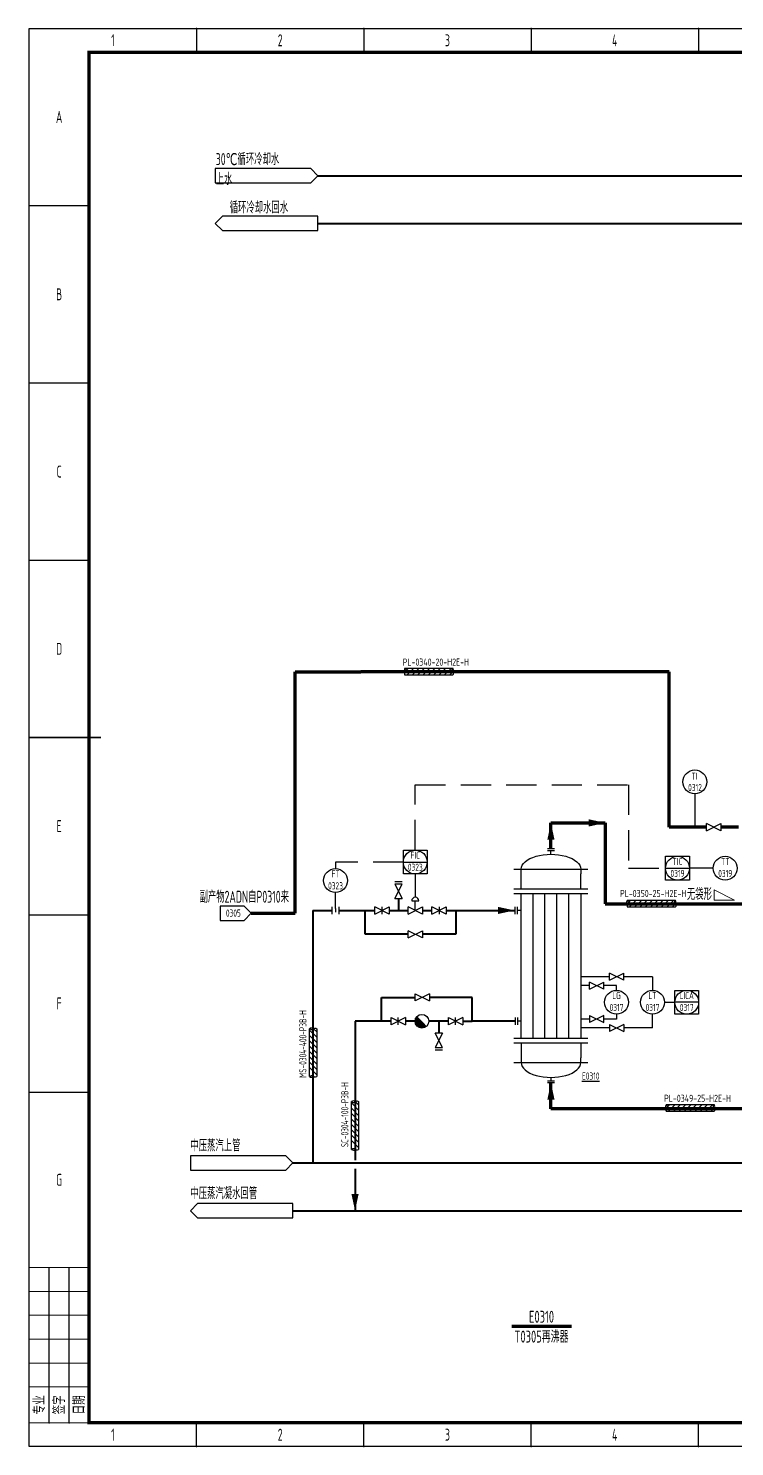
# Model space of a CAD drawing. Header units: millimetres. Extents: x 453 to 7190, y 523 to 4294.
# Drawn here: x 6348 to 6644, y 1317 to 1911 of the extents above; entities that cross this region are included whole.
import ezdxf

# ---------------------------------------------------------------- set-up
doc = ezdxf.new("R2010")
doc.units = ezdxf.units.MM
doc.linetypes.add('DASHED', pattern=[19.05, 12.7, -6.35])
for name, color, linetype, lineweight in [('01-主物流线-粗实线', 134, 'Continuous', 80), ('03-设备外轮廓线-细实线', 7, 'Continuous', 25), ('04-设备内部件-细实线', 170, 'Continuous', 25), ('05-公用工程-冷却水与回水', 55, 'Continuous', 40), ('05-图框与标题栏', 7, 'Continuous', 25), ('06-公用工程-中、低压蒸汽与凝水回管', 14, 'Continuous', 40), ('09-文本', 7, 'Continuous', 25), ('10-流股接续标志', 7, 'Continuous', 25), ('11-文本', 7, 'Continuous', 25), ('11-管道组合号', 50, 'Continuous', 15), ('11-管道组合号 @ 1', 50, 'Continuous', 15), ('12-仪表', 190, 'Continuous', 25), ('12-信号线', 226, 'DASHED', 25), ('12-设备位号线', 7, 'Continuous', 80), ('14-箭头', 7, 'Continuous', 25), ('15-仪表', 190, 'Continuous', 25), ('16-阀门与管件', 102, 'Continuous', 25)]:
    doc.layers.add(name, color=color, linetype=linetype, lineweight=lineweight)
doc.layers.add('TITLE', color=7, linetype='Continuous')
doc.styles.add('3-gbcbig', font='gbenor.shx', dxfattribs={"width": 0.7, "height": 3, "bigfont": 'gbcbig.shx'})
doc.styles.add('5-gbcbig', font='gbenor.shx', dxfattribs={"width": 0.7, "height": 5, "bigfont": 'gbcbig.shx'})
doc.styles.add('PRAY-6-GBCBIG', font='gbenor.shx', dxfattribs={"width": 0.7, "bigfont": 'gbcbig.shx'})
doc.styles.add('头号烷家', font='gbenor.shx', dxfattribs={"width": 0.75, "height": 3, "bigfont": 'gbcbig.shx'})
doc.styles.add('工程字', font='gbenor.shx', dxfattribs={"bigfont": 'gbcbig.shx'})

# ---------------------------------------------------------------- blocks, each defined once
blk = doc.blocks.new('管道组合号')
at = {"layer": '11-管道组合号', "style": '头号烷家', "width": 0.75}
blk.add_attdef('管道组合号', (-4.3, 3.13), '', height=3, dxfattribs=at)

msp = doc.modelspace()

# ---------------------------------------------------------------- hatches: boundary and pattern name
at = {"layer": '16-阀门与管件'}
msp.add_hatch(color=3, dxfattribs=at).paths.add_polyline_path([(6515.19, 1493.29, -0.197694), (6513.16, 1492.45, -0.669876), (6511.14, 1497.38)])

# ---------------------------------------------------------------- linework, layer by layer
for p, q in [((6438.65, 1543.56), (6428.65, 1543.56)), ((6428.65, 1543.56), (6428.65, 1537.56)), ((6441.65, 1540.56), (6438.65, 1543.56)), ((6438.65, 1537.56), (6441.65, 1540.56)), ((6552.23, 1540.19), (6552.23, 1543.19)), ((6553.23, 1540.19), (6553.23, 1543.19)), ((6554.73, 1541.69), (6553.23, 1541.69)), ((6428.65, 1537.56), (6438.65, 1537.56)), ((6466.09, 1472.2), (6466.09, 1492.2)), ((6469.09, 1488.64), (6466.09, 1491.64)), ((6469.09, 1490.88), (6467.8, 1492.16)), ((6469.09, 1492.2), (6469.09, 1472.2)), ((6552.23, 1496.83), (6552.23, 1493.83)), ((6553.23, 1496.83), (6553.23, 1493.83)), ((6554.73, 1495.33), (6553.23, 1495.33)), ((6469.09, 1486.39), (6466.09, 1489.39)), ((6469.09, 1484.15), (6466.09, 1487.15)), ((6469.09, 1481.9), (6466.09, 1484.9)), ((6469.09, 1479.66), (6466.09, 1482.66)), ((6469.09, 1477.41), (6466.09, 1480.41)), ((6469.09, 1475.17), (6466.09, 1478.17)), ((6469.09, 1472.92), (6466.09, 1475.92)), ((6483.65, 1441.67), (6483.65, 1461.67)), ((6486.65, 1460.35), (6485.36, 1461.63)), ((6486.65, 1461.67), (6486.65, 1441.67)), ((6486.65, 1458.11), (6483.65, 1461.11)), ((6486.65, 1455.86), (6483.65, 1458.86)), ((6486.65, 1453.62), (6483.65, 1456.62)), ((6486.65, 1451.37), (6483.65, 1454.37)), ((6486.65, 1449.13), (6483.65, 1452.13)), ((6486.65, 1446.88), (6483.65, 1449.88)), ((6486.65, 1444.64), (6483.65, 1447.64)), ((6486.65, 1442.39), (6483.65, 1445.39))]:
    msp.add_line(p, q)
for centre, radius, start, end in [((6466.92, 1491.1), 1.37, 49.99289, 127.26243), ((6467.06, 1473.34), 1.5, 229.56309, 305.9037), ((6484.48, 1460.58), 1.37, 49.99289, 127.26243), ((6484.62, 1442.81), 1.5, 229.56309, 305.9037)]:
    msp.add_arc(centre, radius, start, end)
for points in [[(6466.09, 1492.2), (6466.57, 1491.85), (6467.48, 1491.68), (6468.2, 1492.66), (6468.91, 1492.37), (6469.09, 1492.2)], [(6483.65, 1461.67), (6484.13, 1461.32), (6485.04, 1461.15), (6485.76, 1462.13), (6486.47, 1461.84), (6486.65, 1461.67)]]:
    msp.add_open_spline(points, degree=3, knots=[0, 0, 0, 0, 1.367527, 2.619727, 3.553416, 3.553416, 3.553416, 3.553416])
for points in [[(6466.09, 1472.2), (6467.24, 1472.56), (6468.18, 1472.02), (6469.09, 1472.2)], [(6483.65, 1441.67), (6484.8, 1442.03), (6485.74, 1441.49), (6486.65, 1441.67)]]:
    msp.add_spline(points, degree=3)
at = {"layer": '01-主物流线-粗实线'}
for p, q in [((6460.02, 1540.56), (6460.02, 1641.63)), ((6460.02, 1641.63), (6487.56, 1641.63)), ((6593.33, 1641.63), (6487.56, 1641.63)), ((6616.71, 1641.63), (6593.33, 1641.63)), ((6616.71, 1576.57), (6616.71, 1641.63)), ((6567.23, 1567.5), (6567.23, 1578.39)), ((6567.23, 1578.39), (6589.98, 1578.39)), ((6589.98, 1578.39), (6589.98, 1544.54)), ((6632.45, 1576.57), (6616.71, 1576.57)), ((6645.76, 1576.57), (6638.45, 1576.57)), ((6589.98, 1544.54), (6596.64, 1544.54)), ((6596.64, 1544.54), (6652.76, 1544.54)), ((6441.65, 1540.56), (6460.02, 1540.56)), ((6567.23, 1458.63), (6567.23, 1469.53)), ((6662.08, 1458.63), (6567.23, 1458.63))]:
    msp.add_line(p, q, dxfattribs=at)
at = {"layer": '03-设备外轮廓线-细实线'}
for p, q in [((6568.73, 1567.5), (6565.73, 1567.5)), ((6568.73, 1566.75), (6565.73, 1566.75)), ((6567.23, 1565.25), (6567.23, 1566.75)), ((6551.73, 1559), (6582.73, 1559)), ((6554.73, 1557), (6554.73, 1559)), ((6554.73, 1550.77), (6554.73, 1557)), ((6579.73, 1559), (6579.73, 1557)), ((6579.73, 1550.77), (6579.73, 1557)), ((6551.73, 1550.77), (6582.73, 1550.77)), ((6551.73, 1548.82), (6582.73, 1548.82)), ((6554.73, 1488.21), (6554.73, 1548.82)), ((6579.73, 1548.82), (6579.73, 1488.21)), ((6551.73, 1488.21), (6582.73, 1488.21)), ((6551.73, 1486.25), (6582.73, 1486.25)), ((6554.73, 1486.25), (6554.73, 1480.03)), ((6579.73, 1486.25), (6579.73, 1480.03)), ((6554.73, 1480.03), (6554.73, 1478.03)), ((6579.73, 1478.03), (6579.73, 1480.03)), ((6551.73, 1478.03), (6582.73, 1478.03)), ((6568.73, 1470.28), (6565.73, 1470.28)), ((6568.73, 1469.53), (6565.73, 1469.53)), ((6567.23, 1471.78), (6567.23, 1470.28))]:
    msp.add_line(p, q, dxfattribs=at)
at = {"layer": '03-设备外轮廓线-细实线', "extrusion": (0, 0, -1)}
msp.add_ellipse((6567.23, 1559), major_axis=(-12.5, 0), ratio=0.5, start_param=0, end_param=3.141593, dxfattribs=at)
at = {"layer": '03-设备外轮廓线-细实线'}
msp.add_ellipse((6567.23, 1478.03), major_axis=(-12.5, 0), ratio=0.5, start_param=0, end_param=3.141593, dxfattribs=at)
at = {"layer": '04-设备内部件-细实线'}
for p, q in [((6559.73, 1488.21), (6559.73, 1548.82)), ((6564.73, 1488.21), (6564.73, 1548.82)), ((6569.73, 1488.21), (6569.73, 1548.82)), ((6574.73, 1488.21), (6574.73, 1548.82))]:
    msp.add_line(p, q, dxfattribs=at)
at = {"layer": '05-公用工程-冷却水与回水', "lineweight": 40}
for p, q in [((6469.6, 1849.46), (7078.2, 1849.46)), ((6469.6, 1829.46), (7078.2, 1829.46))]:
    msp.add_line(p, q, dxfattribs=at)
at = {"layer": '05-图框与标题栏'}
for p, q in [((6418.75, 1911.16), (6418.75, 1901.16)), ((6488.83, 1911.16), (6488.83, 1901.16)), ((6558.92, 1911.16), (6558.92, 1901.16)), ((6629, 1911.16), (6629, 1901.16)), ((6348.67, 1836.91), (6373.67, 1836.91)), ((6348.67, 1762.66), (6373.67, 1762.66)), ((6348.67, 1688.41), (6373.67, 1688.41)), ((6348.67, 1539.91), (6373.67, 1539.91)), ((6348.67, 1465.66), (6373.67, 1465.66)), ((6357, 1327.16), (6357, 1392.16)), ((6365.33, 1327.16), (6365.33, 1392.16)), ((6418.75, 1317.16), (6418.75, 1327.16)), ((6488.83, 1317.16), (6488.83, 1327.16)), ((6558.92, 1317.16), (6558.92, 1327.16)), ((6629, 1317.16), (6629, 1327.16))]:
    msp.add_line(p, q, dxfattribs=at)
at = {"layer": '05-图框与标题栏', "const_width": 1.4}
msp.add_lwpolyline([(6373.67, 1901.16), (6373.67, 1327.16), (7179.67, 1327.16), (7179.67, 1901.16)], close=True, dxfattribs=at)
at = {"layer": '05-图框与标题栏'}
for points, const_width in [([(6348.67, 1614.16), (6378.67, 1614.16)], 0.8), ([(6373.67, 1392.16), (6348.67, 1392.16)], 0.4), ([(6373.67, 1382.16), (6348.67, 1382.16)], 0.4), ([(6373.67, 1372.16), (6348.67, 1372.16)], 0.4), ([(6373.67, 1362.16), (6348.67, 1362.16)], 0.4), ([(6373.67, 1352.16), (6348.67, 1352.16)], 0.4), ([(6373.67, 1342.16), (6348.67, 1342.16)], 0.4), ([(6373.67, 1327.16), (6348.67, 1327.16)], 0.4)]:
    msp.add_lwpolyline(points, dxfattribs=dict(at, const_width=const_width))
for p in [(6418.75, 1911.16), (6418.75, 1911.16), (6418.75, 1911.16), (6488.83, 1911.16), (6488.83, 1911.16), (6488.83, 1911.16), (6558.92, 1911.16), (6558.92, 1911.16), (6558.92, 1911.16), (6629, 1911.16), (6629, 1911.16), (6629, 1911.16), (6357, 1327.16), (6365.33, 1327.16), (6418.75, 1317.16), (6488.83, 1317.16), (6558.92, 1317.16), (6629, 1317.16)]:
    msp.add_point(p, dxfattribs=at)
at = {"layer": '06-公用工程-中、低压蒸汽与凝水回管'}
for p, q in [((6503.39, 1546.73), (6503.39, 1541.73)), ((6467.5, 1541.73), (6467.5, 1435.97)), ((6467.5, 1541.73), (6475.48, 1541.73)), ((6478.48, 1541.73), (6493.39, 1541.73)), ((6489.39, 1531.73), (6489.39, 1541.73)), ((6499.39, 1541.73), (6507.39, 1541.73)), ((6513.39, 1541.73), (6517.39, 1541.73)), ((6523.39, 1541.73), (6527.39, 1541.73)), ((6527.39, 1541.73), (6552.23, 1541.73)), ((6527.39, 1541.73), (6527.39, 1531.73)), ((6507.39, 1531.73), (6489.39, 1531.73)), ((6527.39, 1531.73), (6513.39, 1531.73)), ((6496.28, 1495.33), (6496.28, 1505.33)), ((6496.28, 1505.33), (6510.28, 1505.33)), ((6534.28, 1505.33), (6516.28, 1505.33)), ((6534.28, 1495.33), (6534.28, 1505.33)), ((6485.15, 1495.33), (6485.15, 1437.12)), ((6496.28, 1495.33), (6485.15, 1495.33)), ((6500.28, 1495.33), (6496.28, 1495.33)), ((6510.28, 1495.33), (6506.28, 1495.33)), ((6524.28, 1495.33), (6516.04, 1495.33)), ((6520.28, 1495.33), (6520.28, 1490.33)), ((6530.28, 1495.33), (6534.28, 1495.33)), ((6552.23, 1495.33), (6534.28, 1495.33)), ((6459.14, 1435.97), (7078.2, 1435.97)), ((6485.15, 1433.47), (6485.15, 1415.97)), ((6459.14, 1415.97), (7078.2, 1415.97))]:
    msp.add_line(p, q, dxfattribs=at)
at = {"layer": '10-流股接续标志'}
for p, q in [((6466.6, 1852.46), (6426.6, 1852.46)), ((6426.6, 1852.46), (6426.6, 1846.46)), ((6469.6, 1849.46), (6466.6, 1852.46)), ((6466.6, 1846.46), (6469.6, 1849.46)), ((6426.6, 1846.46), (6466.6, 1846.46)), ((6429.6, 1832.46), (6426.6, 1829.46)), ((6469.6, 1832.46), (6429.6, 1832.46)), ((6469.6, 1826.46), (6469.6, 1832.46)), ((6426.6, 1829.46), (6429.6, 1826.46)), ((6429.6, 1826.46), (6469.6, 1826.46)), ((6456.14, 1438.97), (6416.14, 1438.97)), ((6416.14, 1438.97), (6416.14, 1432.97)), ((6459.14, 1435.97), (6456.14, 1438.97)), ((6416.14, 1432.97), (6456.14, 1432.97)), ((6456.14, 1432.97), (6459.14, 1435.97)), ((6419.14, 1418.97), (6416.14, 1415.97)), ((6416.14, 1415.97), (6419.14, 1412.97)), ((6459.14, 1418.97), (6419.14, 1418.97)), ((6459.14, 1412.97), (6459.14, 1418.97)), ((6419.14, 1412.97), (6459.14, 1412.97))]:
    msp.add_line(p, q, dxfattribs=at)
at = {"layer": '11-文本'}
for p, q in [((6506.07, 1643.2), (6526.07, 1643.2)), ((6526.07, 1640.2), (6506.07, 1640.2)), ((6506.45, 1642.1), (6507.55, 1643.2)), ((6506.79, 1640.2), (6509.79, 1643.2)), ((6509.04, 1640.2), (6512.04, 1643.2)), ((6511.28, 1640.2), (6514.28, 1643.2)), ((6513.53, 1640.2), (6516.53, 1643.2)), ((6515.77, 1640.2), (6518.77, 1643.2)), ((6518.02, 1640.2), (6521.02, 1643.2)), ((6520.26, 1640.2), (6523.26, 1643.2)), ((6522.51, 1640.2), (6525.51, 1643.2)), ((6524.75, 1640.2), (6526.03, 1641.48)), ((6599.29, 1546.08), (6619.29, 1546.08)), ((6599.67, 1544.98), (6600.76, 1546.08)), ((6600.01, 1543.08), (6603.01, 1546.08)), ((6602.25, 1543.08), (6605.25, 1546.08)), ((6604.5, 1543.08), (6607.5, 1546.08)), ((6606.74, 1543.08), (6609.74, 1546.08)), ((6608.99, 1543.08), (6611.99, 1546.08)), ((6611.24, 1543.08), (6614.24, 1546.08)), ((6613.48, 1543.08), (6616.48, 1546.08)), ((6615.73, 1543.08), (6618.73, 1546.08)), ((6619.29, 1543.08), (6599.29, 1543.08)), ((6617.97, 1543.08), (6619.25, 1544.36)), ((6615.59, 1460.48), (6635.59, 1460.48)), ((6635.59, 1457.48), (6615.59, 1457.48)), ((6615.97, 1459.39), (6617.07, 1460.48)), ((6616.31, 1457.48), (6619.31, 1460.48)), ((6618.56, 1457.48), (6621.56, 1460.48)), ((6620.8, 1457.48), (6623.8, 1460.48)), ((6623.05, 1457.48), (6626.05, 1460.48)), ((6625.29, 1457.48), (6628.29, 1460.48)), ((6627.54, 1457.48), (6630.54, 1460.48)), ((6629.78, 1457.48), (6632.78, 1460.48)), ((6632.03, 1457.48), (6635.03, 1460.48)), ((6634.27, 1457.48), (6635.55, 1458.77))]:
    msp.add_line(p, q, dxfattribs=at)
for centre, radius, start, end in [((6507.21, 1642.22), 1.5, 139.56309, 215.9037), ((6524.98, 1642.36), 1.37, 319.99289, 37.26243), ((6600.43, 1545.1), 1.5, 139.56309, 215.9037), ((6618.19, 1545.24), 1.37, 319.99289, 37.26243), ((6616.73, 1459.51), 1.5, 139.56309, 215.9037), ((6634.5, 1459.65), 1.37, 319.99289, 37.26243)]:
    msp.add_arc(centre, radius, start, end, dxfattribs=at)
for points in [[(6506.07, 1643.2), (6506.43, 1642.04), (6505.89, 1641.11), (6506.07, 1640.2)], [(6599.29, 1546.08), (6599.65, 1544.92), (6599.11, 1543.99), (6599.29, 1543.08)], [(6615.59, 1460.48), (6615.95, 1459.33), (6615.41, 1458.4), (6615.59, 1457.48)]]:
    msp.add_spline(points, degree=3, dxfattribs=at)
for points in [[(6526.07, 1643.2), (6525.72, 1642.72), (6525.55, 1641.81), (6526.53, 1641.08), (6526.24, 1640.38), (6526.07, 1640.2)], [(6619.29, 1546.08), (6618.93, 1545.6), (6618.77, 1544.69), (6619.75, 1543.96), (6619.46, 1543.26), (6619.29, 1543.08)], [(6635.59, 1460.48), (6635.24, 1460.01), (6635.07, 1459.09), (6636.05, 1458.37), (6635.77, 1457.66), (6635.59, 1457.48)]]:
    msp.add_open_spline(points, degree=3, knots=[0, 0, 0, 0, 1.367527, 2.619727, 3.553416, 3.553416, 3.553416, 3.553416], dxfattribs=at)
at = {"layer": '11-管道组合号'}
for p, q in [((6635.65, 1546.02), (6635.65, 1550.32)), ((6635.65, 1550.32), (6644.15, 1546.02)), ((6644.15, 1546.02), (6635.65, 1546.02))]:
    msp.add_line(p, q, dxfattribs=at)
at = {"layer": '12-仪表'}
msp.add_line((6510.39, 1556.99), (6510.39, 1547.23), dxfattribs=at)
at = {"layer": '12-信号线'}
for p, q in [((6510.39, 1566.99), (6510.39, 1594.4)), ((6510.39, 1594.4), (6599.76, 1594.4)), ((6599.76, 1594.4), (6599.76, 1559.39)), ((6505.39, 1561.99), (6476.98, 1561.99)), ((6476.98, 1561.99), (6476.98, 1559.23)), ((6599.76, 1559.39), (6615.26, 1559.39))]:
    msp.add_line(p, q, dxfattribs=at)
at = {"layer": '12-设备位号线'}
msp.add_line((6575.78, 1367.42), (6550.78, 1367.42), dxfattribs=at)
at = {"layer": '14-箭头'}
for points in [[(6567.23, 1578.34, 0, 3, 0), (6567.23, 1571.34, 3, 3, 0)], [(6590.11, 1578.39, 0, 3, 0), (6583.11, 1578.39, 3, 3, 0)], [(6551.99, 1541.73, 0, 3, 0), (6544.99, 1541.73, 3, 3, 0)], [(6567.23, 1469.53, 0, 3, 0), (6567.23, 1462.53, 3, 3, 0)], [(6485.15, 1415.97, 0, 3, 0), (6485.15, 1422.97, 3, 3, 0)]]:
    msp.add_lwpolyline(points, format="xyseb", dxfattribs=at)
at = {"layer": '15-仪表'}
for p, q in [((6627.53, 1590.55), (6627.53, 1576.57)), ((6505.39, 1561.99), (6505.39, 1566.99)), ((6505.39, 1566.99), (6515.39, 1566.99)), ((6515.39, 1566.99), (6515.39, 1556.99)), ((6615.26, 1559.39), (6615.26, 1564.39)), ((6615.26, 1564.39), (6625.26, 1564.39)), ((6625.26, 1564.39), (6625.26, 1554.39)), ((6505.39, 1556.99), (6505.39, 1561.99)), ((6505.39, 1561.99), (6515.39, 1561.99)), ((6515.39, 1556.99), (6505.39, 1556.99)), ((6615.26, 1554.39), (6615.26, 1559.39)), ((6615.26, 1559.39), (6625.26, 1559.39)), ((6635.26, 1559.39), (6625.26, 1559.39)), ((6625.26, 1554.39), (6615.26, 1554.39)), ((6476.98, 1542.48), (6476.98, 1549.23)), ((6591.76, 1513.98), (6579.73, 1513.98)), ((6583.41, 1510.25), (6579.73, 1510.25)), ((6594.71, 1510.25), (6589.41, 1510.25)), ((6594.71, 1508.25), (6594.71, 1510.25)), ((6609.78, 1513.98), (6597.76, 1513.98)), ((6609.78, 1513.98), (6609.78, 1508.25)), ((6614.78, 1503.25), (6619.12, 1503.25)), ((6619.12, 1498.25), (6619.12, 1508.25)), ((6619.12, 1508.25), (6629.12, 1508.25)), ((6629.12, 1503.25), (6619.12, 1503.25)), ((6629.12, 1508.25), (6629.12, 1498.25)), ((6594.71, 1498.25), (6594.71, 1496.25)), ((6609.78, 1492.52), (6609.78, 1498.25)), ((6629.12, 1498.25), (6619.12, 1498.25)), ((6583.41, 1496.25), (6579.73, 1496.25)), ((6591.76, 1492.52), (6579.73, 1492.52)), ((6594.71, 1496.25), (6589.41, 1496.25)), ((6609.78, 1492.52), (6597.76, 1492.52))]:
    msp.add_line(p, q, dxfattribs=at)
for centre in [(6627.53, 1595.55), (6510.39, 1561.99), (6620.26, 1559.39), (6640.26, 1559.39), (6476.98, 1554.23), (6594.71, 1503.25), (6609.78, 1503.25), (6624.12, 1503.25)]:
    msp.add_circle(centre, 5, dxfattribs=at)
at = {"layer": '16-阀门与管件'}
for p, q in [((6632.45, 1575.07), (6632.45, 1578.07)), ((6632.45, 1575.07), (6638.45, 1578.07)), ((6638.45, 1575.07), (6632.45, 1578.07)), ((6638.45, 1578.07), (6638.45, 1575.07)), ((6504.89, 1553.73), (6501.89, 1553.73)), ((6504.89, 1552.73), (6501.89, 1552.73)), ((6501.89, 1552.73), (6504.89, 1546.73)), ((6501.89, 1546.73), (6504.89, 1552.73)), ((6501.89, 1546.73), (6504.89, 1546.73)), ((6508.89, 1545.73), (6511.89, 1545.73)), ((6510.39, 1541.73), (6510.39, 1545.73)), ((6475.48, 1543.23), (6475.48, 1540.23)), ((6476.98, 1542.48), (6476.98, 1540.98)), ((6478.48, 1540.23), (6478.48, 1543.23)), ((6493.39, 1540.23), (6493.39, 1543.23)), ((6493.39, 1540.23), (6499.39, 1543.23)), ((6499.39, 1540.23), (6493.39, 1543.23)), ((6496.39, 1543.23), (6496.39, 1540.23)), ((6499.39, 1543.23), (6499.39, 1540.23)), ((6507.39, 1540.23), (6507.39, 1543.23)), ((6507.39, 1540.23), (6513.39, 1543.23)), ((6513.39, 1540.23), (6507.39, 1543.23)), ((6513.39, 1543.23), (6513.39, 1540.23)), ((6517.39, 1540.23), (6517.39, 1543.23)), ((6517.39, 1540.23), (6523.39, 1543.23)), ((6523.39, 1540.23), (6517.39, 1543.23)), ((6520.39, 1543.23), (6520.39, 1540.23)), ((6523.39, 1543.23), (6523.39, 1540.23)), ((6507.39, 1530.23), (6507.39, 1533.23)), ((6507.39, 1530.23), (6513.39, 1533.23)), ((6513.39, 1530.23), (6507.39, 1533.23)), ((6513.39, 1533.23), (6513.39, 1530.23)), ((6591.76, 1512.48), (6591.76, 1515.48)), ((6591.76, 1512.48), (6597.76, 1515.48)), ((6597.76, 1512.48), (6591.76, 1515.48)), ((6597.76, 1512.48), (6597.76, 1515.48)), ((6583.41, 1508.75), (6583.41, 1511.75)), ((6583.41, 1508.75), (6589.41, 1511.75)), ((6589.41, 1508.75), (6583.41, 1511.75)), ((6589.41, 1508.75), (6589.41, 1511.75)), ((6510.28, 1503.83), (6510.28, 1506.83)), ((6516.28, 1506.83), (6510.28, 1503.83)), ((6510.28, 1506.83), (6516.28, 1503.83)), ((6516.28, 1506.83), (6516.28, 1503.83)), ((6583.41, 1497.75), (6583.41, 1494.75)), ((6583.41, 1497.75), (6589.41, 1494.75)), ((6589.41, 1497.75), (6583.41, 1494.75)), ((6589.41, 1494.75), (6589.41, 1497.75)), ((6500.28, 1493.83), (6500.28, 1496.83)), ((6506.28, 1496.83), (6500.28, 1493.83)), ((6500.28, 1496.83), (6506.28, 1493.83)), ((6503.28, 1493.83), (6503.28, 1496.83)), ((6506.28, 1496.83), (6506.28, 1493.83)), ((6524.28, 1493.83), (6524.28, 1496.83)), ((6530.28, 1496.83), (6524.28, 1493.83)), ((6524.28, 1496.83), (6530.28, 1493.83)), ((6527.28, 1493.83), (6527.28, 1496.83)), ((6530.28, 1496.83), (6530.28, 1493.83)), ((6591.76, 1494.02), (6591.76, 1491.02)), ((6591.76, 1494.02), (6597.76, 1491.02)), ((6597.76, 1494.02), (6591.76, 1491.02)), ((6597.76, 1494.02), (6597.76, 1491.02)), ((6521.78, 1490.33), (6518.78, 1490.33)), ((6521.78, 1484.33), (6518.78, 1490.33)), ((6521.78, 1490.33), (6518.78, 1484.33)), ((6518.78, 1484.33), (6521.78, 1484.33)), ((6518.78, 1483.33), (6521.78, 1483.33))]:
    msp.add_line(p, q, dxfattribs=at)
at = {"layer": '16-阀门与管件', "color": 3}
msp.add_circle((6513.16, 1495.33), 2.88, dxfattribs=at)
at = {"layer": '16-阀门与管件'}
msp.add_arc((6510.39, 1545.73), 1.5, 0, 180, dxfattribs=at)
at = {"layer": 'TITLE'}
for p, q in [((6348.67, 1911.16), (7189.67, 1911.16)), ((6348.67, 1317.16), (6348.67, 1911.16)), ((7189.67, 1317.16), (6348.67, 1317.16))]:
    msp.add_line(p, q, dxfattribs=at)
msp.add_lwpolyline([(6348.67, 1911.16), (7189.67, 1911.16), (7189.67, 1317.16), (6348.67, 1317.16)], close=True, dxfattribs=at)

# ---------------------------------------------------------------- block references
at = {"layer": '11-管道组合号'}
for p, values in [((6509.42, 1641.11), {'管道组合号': 'PL-0340-20-H2E-H'}), ((6600.45, 1544.19), {'管道组合号': 'PL-0350-25-H2E-H'}), ((6618.94, 1458.4), {'管道组合号': 'PL-0349-25-H2E-H'})]:
    msp.add_blockref('管道组合号', p, dxfattribs=at).add_auto_attribs(values)

# ---------------------------------------------------------------- texts
at = {"insert": (6583.9, 1472.37), "char_height": 3, "attachment_point": 5, "style": '3-gbcbig'}
msp.add_mtext_dynamic_manual_height_columns('{\\LE0310}', width=12.7249, gutter_width=35, heights=[12.14], dxfattribs=at)
at = {"layer": '05-图框与标题栏', "char_height": 5, "attachment_point": 5, "style": '5-gbcbig'}
for s, width, gutter_width, insert in [('1', 70.0833, 25, (6383.71, 1906.16)), ('2', 70.0833, 12.5, (6453.79, 1906.16)), ('3', 70.0833, 25, (6523.87, 1906.16)), ('4', 70.0833, 25, (6593.96, 1906.16)), ('A', 25, 25, (6361.17, 1874.03)), ('B', 25, 25, (6361.17, 1799.78)), ('C', 25, 25, (6361.17, 1725.53)), ('D', 25, 25, (6361.17, 1651.28)), ('E', 25, 25, (6361.17, 1577.03)), ('F', 25, 25, (6361.17, 1502.78)), ('G', 25, 25, (6361.17, 1428.91)), ('1', 70.0833, 25, (6383.71, 1322.16)), ('2', 70.0833, 25, (6453.79, 1322.16)), ('3', 70.0833, 25, (6523.87, 1322.16)), ('4', 70.0833, 25, (6593.96, 1322.16))]:
    msp.add_mtext_dynamic_manual_height_columns(s, width=width, gutter_width=gutter_width, heights=[0], dxfattribs=dict(at, insert=insert))
at = {"layer": '05-图框与标题栏', "char_height": 5, "attachment_point": 5, "rotation": 90, "style": '工程字'}
for s, insert in [('专业', (6352.83, 1334.66)), ('签字', (6361.17, 1334.66)), ('日期', (6369.5, 1334.66))]:
    msp.add_mtext_dynamic_manual_height_columns(s, width=8.3333, gutter_width=25, heights=[0], dxfattribs=dict(at, insert=insert))
at = {"layer": '09-文本'}
for s, width, heights, insert, char_height, attachment_point, style in [('副产物2ADN自P0310来', 44.9157, [5.33], (6419.99, 1547.44), 5, 4, '5-gbcbig'), ('0305', 40, [0], (6434.18, 1540.62), 3, 5, '3-gbcbig'), ('{\\W0.75;E0310}\\P{\\A1;\\W0.75;T0305再沸器}', 59.0038, [0], (6563.28, 1367.39), 5, 5, '5-gbcbig')]:
    msp.add_mtext_dynamic_manual_height_columns(s, width=width, gutter_width=12.5, heights=heights, dxfattribs=dict(at, insert=insert, char_height=char_height, attachment_point=attachment_point, style=style))
at = {"layer": '11-文本', "char_height": 5, "attachment_point": 1, "style": '5-gbcbig'}
for s, insert in [('30℃循环冷却水上水', (6426.79, 1858.91)), ('循环冷却水回水', (6432.62, 1838.68)), ('中压蒸汽上管', (6416.14, 1445.8)), ('中压蒸汽凝水回管', (6416.14, 1425.8))]:
    msp.add_mtext_dynamic_manual_height_columns(s, width=29.1659, gutter_width=25, heights=[0], dxfattribs=dict(at, insert=insert))
at = {"layer": '11-文本', "char_height": 3, "width": 10, "attachment_point": 5, "style": '3-gbcbig'}
for s, insert in [('{\\C0;TI}', (6627.37, 1597.93)), ('{\\C0;0312}', (6627.6, 1593.19))]:
    msp.add_mtext(s, dxfattribs=dict(at, insert=insert))
at = {"layer": '11-管道组合号', "insert": (6624.2, 1551.07), "char_height": 5, "attachment_point": 1, "style": 'PRAY-6-GBCBIG'}
msp.add_mtext_dynamic_manual_height_columns('无袋形', width=10.7049, gutter_width=12.5, heights=[0], dxfattribs=at)
at = {"layer": '11-管道组合号', "insert": (6482.35, 1442.57), "char_height": 3, "attachment_point": 7, "rotation": 90, "style": '3-gbcbig'}
msp.add_mtext_dynamic_manual_height_columns('SC-0304-100-P3B-H', width=21.0765, gutter_width=12.5, heights=[0], dxfattribs=at)
at = {"layer": '11-管道组合号 @ 1', "insert": (6464.79, 1471.6), "char_height": 3, "attachment_point": 7, "rotation": 90, "style": '3-gbcbig'}
msp.add_mtext_dynamic_manual_height_columns('MS-0304-400-P3B-H', width=21.9761, gutter_width=12.5, heights=[3], dxfattribs=at)
at = {"layer": '15-仪表', "ltscale": 10, "char_height": 3, "width": 10, "attachment_point": 5, "style": '3-gbcbig'}
for s, insert in [('{\\C0;FIC\\P0323}', (6510.39, 1562.32)), ('{\\C0;TIC\\P0319}', (6620.27, 1559.72)), ('{\\C0;TT\\P0319}', (6640.27, 1559.72)), ('{\\C0;FT\\P0323}', (6476.98, 1554.56)), ('{\\C0;LG\\P0317}', (6594.71, 1503.58)), ('{\\C0;LT\\P0317}', (6609.79, 1503.58)), ('{\\C0;LICA\\P0317}', (6624.13, 1503.58))]:
    msp.add_mtext(s, dxfattribs=dict(at, insert=insert))

doc.saveas('drawing.dxf')
